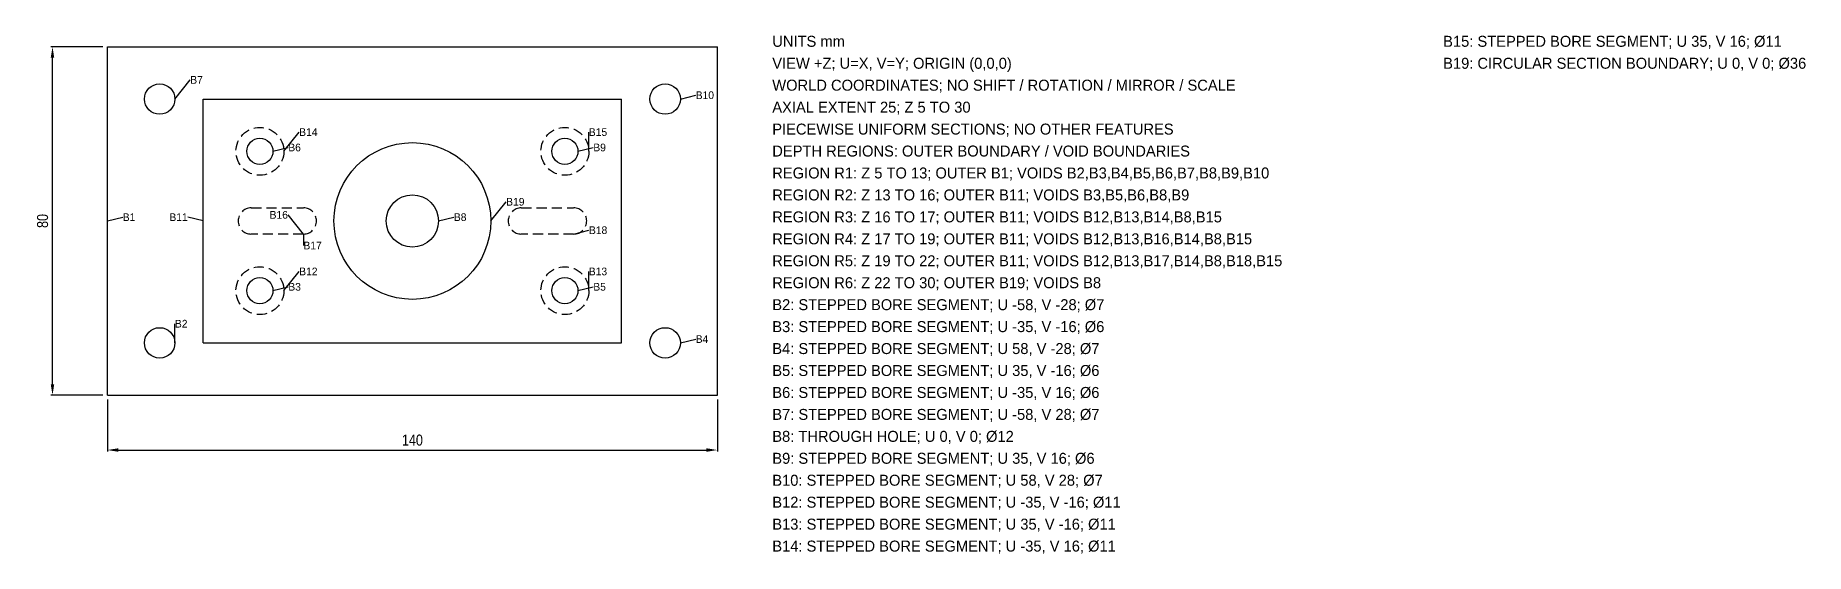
# Model space of a CAD drawing. Header units: millimetres. Extents: x -87 to 320, y -76 to 43.
import ezdxf

# ---------------------------------------------------------------- set-up
doc = ezdxf.new("R2010")
doc.units = ezdxf.units.MM
doc.linetypes.add('HIDDEN', pattern=[3.5, 2.333333, -1.166667])
for name, color, linetype in [('DATUM', 2, 'Continuous'), ('DIM', 3, 'Continuous'), ('HIDDEN', 8, 'HIDDEN'), ('HOLE', 7, 'Continuous'), ('OUTLINE', 7, 'Continuous'), ('TEXT', 7, 'Continuous')]:
    doc.layers.add(name, color=color, linetype=linetype)
doc.styles.add('OpenSansCondensed-Light', font='OpenSansCondensed-Light.ttf')
doc.dimstyles.new('EZDXF', dxfattribs={"dimtxt": 0.25, "dimasz": 0.175, "dimexe": 0.375, "dimexo": 0.125, "dimgap": 0.1, "dimtad": 1, "dimlfac": 100, "dimzin": 12, "dimdsep": 46, "dimtxsty": 'OpenSansCondensed-Light', "dimblk": 'ARCHTICK', "dimcen": 2.5, "dimazin": 3, "dimtfac": 0.5, "dimtmove": 2, "dimatfit": 3})

# ---------------------------------------------------------------- blocks, each defined once
blk = doc.blocks.new('_CLOSEDFILLED')
at = {"color": 0, "linetype": 'BYBLOCK'}
blk.add_solid([(-1, 0.16), (0, 0), (-1, -0.16)], dxfattribs=at)
blk = doc.blocks.new('*D1')
for p, q in [((-70, -41.008), (-70, -52.975)), ((70, -41.008), (70, -52.975)), ((-67.48, -52.6), (67.48, -52.6))]:
    blk.add_line(p, q)
at = {"layer": 'Defpoints'}
for p in [(-70, -40), (70, -40), (-70, -52.6)]:
    blk.add_point(p, dxfattribs=at)
at = {"layer": 'DIM', "xscale": 2.52, "yscale": 2.52, "rotation": 180}
blk.add_blockref('_CLOSEDFILLED', (-70, -52.6), dxfattribs=at)
at = {"layer": 'DIM', "xscale": 2.52, "yscale": 2.52}
blk.add_blockref('_CLOSEDFILLED', (70, -52.6), dxfattribs=at)
at = {"layer": 'DIM', "insert": (0, -50.332), "char_height": 2.52, "attachment_point": 5, "style": 'OpenSansCondensed-Light'}
blk.add_mtext('140', dxfattribs=at)
blk = doc.blocks.new('*D2')
for p, q in [((-71.008, 40), (-82.975, 40)), ((-82.6, -37.48), (-82.6, 37.48)), ((-71.008, -40), (-82.975, -40))]:
    blk.add_line(p, q)
at = {"layer": 'Defpoints'}
for p in [(-70, 40), (-82.6, -40), (-70, -40)]:
    blk.add_point(p, dxfattribs=at)
at = {"layer": 'DIM', "xscale": 2.52, "yscale": 2.52}
for p, rotation in [((-82.6, 40), 90), ((-82.6, -40), 270)]:
    blk.add_blockref('_CLOSEDFILLED', p, dxfattribs=dict(at, rotation=rotation))
at = {"layer": 'DIM', "insert": (-84.868, 0), "char_height": 2.52, "attachment_point": 5, "rotation": 90, "style": 'OpenSansCondensed-Light'}
blk.add_mtext('80', dxfattribs=at)

msp = doc.modelspace()

# ---------------------------------------------------------------- linework, layer by layer
at = {"layer": 'DATUM'}
for p, q in [((-54.5, 28), (-50.972, 32.41)), ((61.5, 28), (65.028, 28.882)), ((-29.5, 16), (-25.972, 20.41)), ((40.5, 16), (40.5, 20.41)), ((-32, 16), (-28.472, 16.882)), ((38, 16), (41.528, 16.882)), ((18, 0), (21.528, 4.41)), ((-70, 0), (-66.472, 0.882)), ((-48, 0), (-51.528, 0.882)), ((-25, -3), (-28.528, 1.41)), ((6, 0), (9.528, 0.882)), ((-25, -3), (-25, -5.646)), ((37, -3), (40.528, -2.118)), ((-29.5, -16), (-25.972, -11.59)), ((40.5, -16), (40.5, -11.59)), ((-32, -16), (-28.472, -15.118)), ((38, -16), (41.528, -15.118)), ((-54.5, -28), (-54.5, -23.59)), ((61.5, -28), (65.028, -27.118))]:
    msp.add_line(p, q, dxfattribs=at)
at = {"layer": 'HIDDEN'}
for p, q in [((-37, 3), (-25, 3)), ((-37, 3), (-25, 3)), ((25, 3), (37, 3)), ((-25, -3), (-37, -3)), ((-25, -3), (-37, -3)), ((37, -3), (25, -3))]:
    msp.add_line(p, q, dxfattribs=at)
for centre in [(-35, 16), (35, 16), (-35, -16), (35, -16)]:
    msp.add_circle(centre, 5.5, dxfattribs=at)
for centre, start, end in [((-37, 0), 90, 270), ((-37, 0), 90, 270), ((-25, 0), 270, 90), ((-25, 0), 270, 90), ((25, 0), 90, 270), ((37, 0), 270, 90)]:
    msp.add_arc(centre, 3, start, end, dxfattribs=at)
at = {"layer": 'HOLE'}
for centre, radius in [((-58, 28), 3.5), ((58, 28), 3.5), ((-35, 16), 3), ((35, 16), 3), ((0, 0), 6), ((-35, -16), 3), ((35, -16), 3), ((-58, -28), 3.5), ((58, -28), 3.5)]:
    msp.add_circle(centre, radius, dxfattribs=at)
at = {"layer": 'OUTLINE'}
for p, q in [((-70, -40), (-70, 40)), ((-70, 40), (70, 40)), ((70, -40), (70, 40)), ((-48, -28), (-48, 28)), ((-48, 28), (48, 28)), ((48, -28), (48, 28)), ((-48, -28), (48, -28)), ((-70, -40), (70, -40))]:
    msp.add_line(p, q, dxfattribs=at)
msp.add_circle((0, 0), 18, dxfattribs=at)

# ---------------------------------------------------------------- texts
at = {"layer": 'DATUM'}
for s, p in [('B7', (-50.972, 31.528)), ('B10', (65.028, 28)), ('B14', (-25.972, 19.528)), ('B15', (40.5, 19.528)), ('B6', (-28.472, 16)), ('B9', (41.528, 16)), ('B19', (21.528, 3.528)), ('B1', (-66.472, 0)), ('B11', (-55.7616, 0)), ('B16', (-32.7616, 0.528)), ('B8', (9.528, 0)), ('B18', (40.528, -3)), ('B17', (-25, -6.528)), ('B12', (-25.972, -12.472)), ('B13', (40.5, -12.472)), ('B3', (-28.472, -16)), ('B5', (41.528, -16)), ('B2', (-54.5, -24.472)), ('B4', (65.028, -28))]:
    msp.add_text(s, height=1.764, dxfattribs=at).set_placement(p)
at = {"layer": 'TEXT'}
for s, p in [('UNITS mm', (82.6, 40)), ('B15: STEPPED BORE SEGMENT; U 35, V 16; %%c11', (236.572, 40)), ('VIEW +Z; U=X, V=Y; ORIGIN (0,0,0)', (82.6, 34.96)), ('B19: CIRCULAR SECTION BOUNDARY; U 0, V 0; %%c36', (236.572, 34.96)), ('WORLD COORDINATES; NO SHIFT / ROTATION / MIRROR / SCALE', (82.6, 29.92)), ('AXIAL EXTENT 25; Z 5 TO 30', (82.6, 24.88)), ('PIECEWISE UNIFORM SECTIONS; NO OTHER FEATURES', (82.6, 19.84)), ('DEPTH REGIONS: OUTER BOUNDARY / VOID BOUNDARIES', (82.6, 14.8)), ('REGION R1: Z 5 TO 13; OUTER B1; VOIDS B2,B3,B4,B5,B6,B7,B8,B9,B10', (82.6, 9.76)), ('REGION R2: Z 13 TO 16; OUTER B11; VOIDS B3,B5,B6,B8,B9', (82.6, 4.72)), ('REGION R3: Z 16 TO 17; OUTER B11; VOIDS B12,B13,B14,B8,B15', (82.6, -0.32)), ('REGION R4: Z 17 TO 19; OUTER B11; VOIDS B12,B13,B16,B14,B8,B15', (82.6, -5.36)), ('REGION R5: Z 19 TO 22; OUTER B11; VOIDS B12,B13,B17,B14,B8,B18,B15', (82.6, -10.4)), ('REGION R6: Z 22 TO 30; OUTER B19; VOIDS B8', (82.6, -15.44)), ('B2: STEPPED BORE SEGMENT; U -58, V -28; %%c7', (82.6, -20.48)), ('B3: STEPPED BORE SEGMENT; U -35, V -16; %%c6', (82.6, -25.52)), ('B4: STEPPED BORE SEGMENT; U 58, V -28; %%c7', (82.6, -30.56)), ('B5: STEPPED BORE SEGMENT; U 35, V -16; %%c6', (82.6, -35.6)), ('B6: STEPPED BORE SEGMENT; U -35, V 16; %%c6', (82.6, -40.64)), ('B7: STEPPED BORE SEGMENT; U -58, V 28; %%c7', (82.6, -45.68)), ('B8: THROUGH HOLE; U 0, V 0; %%c12', (82.6, -50.72)), ('B9: STEPPED BORE SEGMENT; U 35, V 16; %%c6', (82.6, -55.76)), ('B10: STEPPED BORE SEGMENT; U 58, V 28; %%c7', (82.6, -60.8)), ('B12: STEPPED BORE SEGMENT; U -35, V -16; %%c11', (82.6, -65.84)), ('B13: STEPPED BORE SEGMENT; U 35, V -16; %%c11', (82.6, -70.88)), ('B14: STEPPED BORE SEGMENT; U -35, V 16; %%c11', (82.6, -75.92))]:
    msp.add_text(s, height=2.52, dxfattribs=at).set_placement(p)

# ---------------------------------------------------------------- dimensions: what is measured, and where the dimension line sits
at = {"layer": 'DIM'}
dim = msp.add_linear_dim(base=(-82.6, -40), p1=(-70, -40), p2=(-70, 40), angle=90, dimstyle='EZDXF', override={"dimscale": 1, "dimtxt": 2.52, "dimasz": 2.52, "dimexo": 1.008, "dimgap": 1.008, "dimtad": 1, "dimdec": 6, "dimlfac": 1, "dimlunit": 2}, dxfattribs=at)
dim.commit()
dim.dimension.update_dxf_attribs({"geometry": '*D2', "text_midpoint": (-84.868, 0)})
dim = msp.add_linear_dim(base=(-70, -52.6), p1=(-70, -40), p2=(70, -40), dimstyle='EZDXF', override={"dimscale": 1, "dimtxt": 2.52, "dimasz": 2.52, "dimexo": 1.008, "dimgap": 1.008, "dimtad": 1, "dimdec": 6, "dimlfac": 1, "dimlunit": 2}, dxfattribs=at)
dim.commit()
dim.dimension.update_dxf_attribs({"geometry": '*D1', "text_midpoint": (0, -50.332)})

doc.saveas('drawing.dxf')
